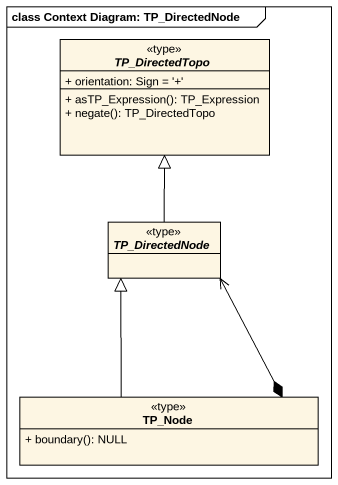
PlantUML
@startuml
mainframe class Context Diagram: TP_DirectedNode
hide circle
hide empty members
skinparam classAttributeIconSize 0
abstract class TP_DirectedTopo <<type>> {
  + orientation: Sign = '+'
  + asTP_Expression(): TP_Expression
  + negate(): TP_DirectedTopo
}
abstract class TP_DirectedNode <<type>>
class TP_Node <<type>> {
  + boundary(): NULL
}
TP_DirectedNode -up-|> TP_DirectedTopo
TP_DirectedNode <--* TP_Node
TP_Node -up-|> TP_DirectedNode
@enduml
